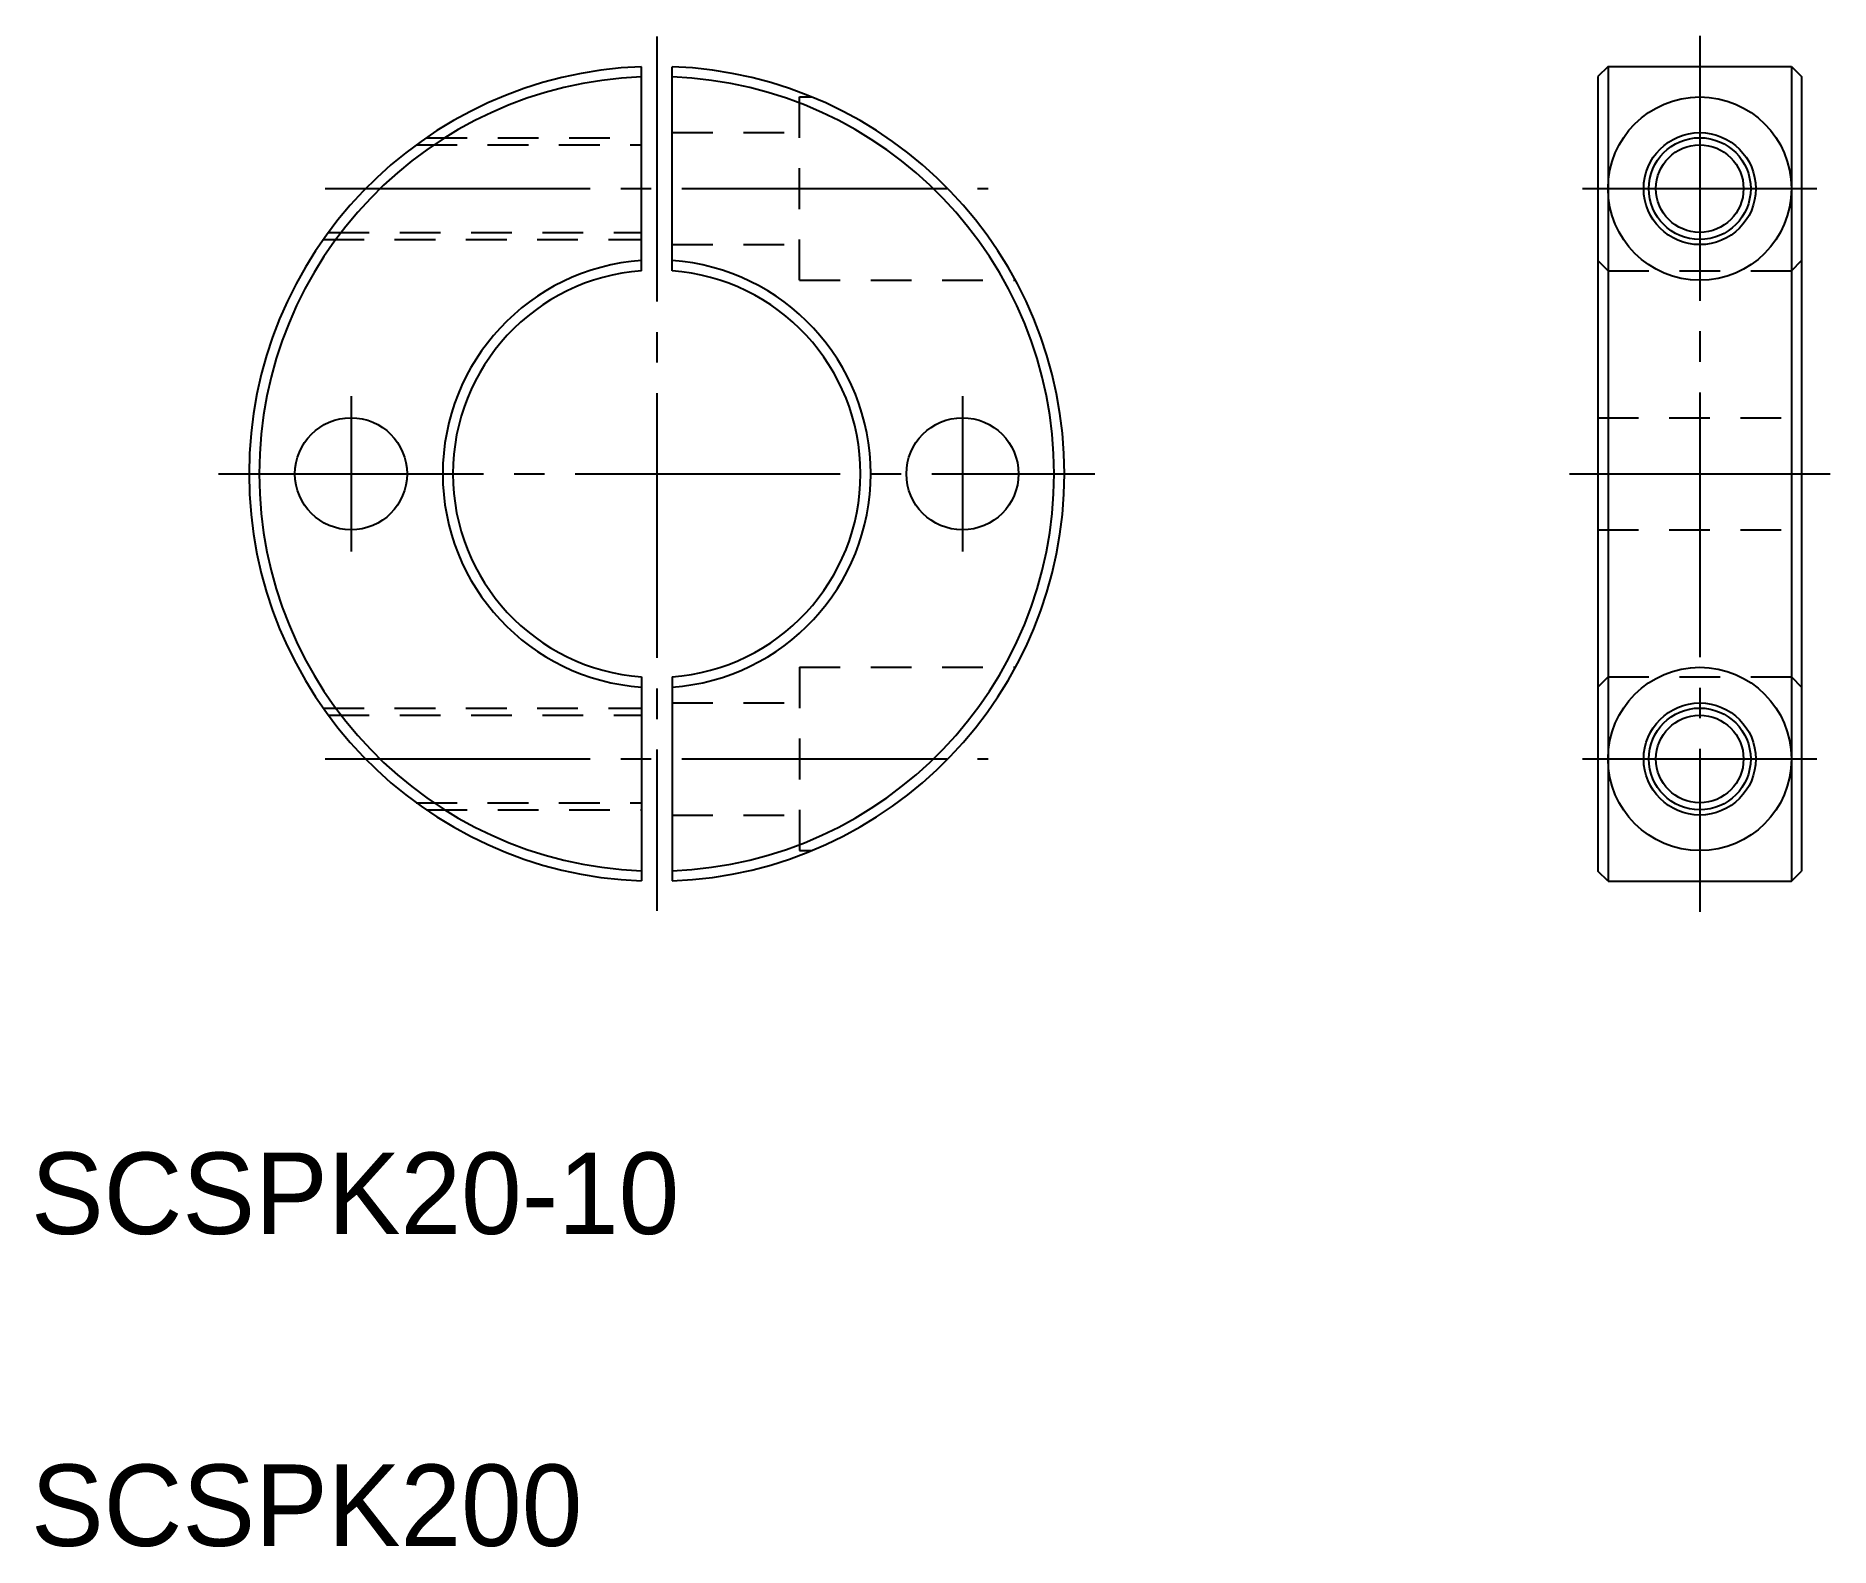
# Model space of a CAD drawing. Extents: x 63.4 to 151.5, y 163.1 to 237.3.
import ezdxf

# ---------------------------------------------------------------- set-up
doc = ezdxf.new("R2010")
doc.units = 0
doc.linetypes.add('CENTER', pattern=[17.5, 13, -1.5, 1.5, -1.5])
doc.linetypes.add('DASHED', pattern=[3.5, 2, -1.5])
doc.layers.get('0').update_dxf_attribs({"linetype": 'CONTINUOUS'})
doc.layers.add('CENTER', color=1, linetype='CENTER')

msp = doc.modelspace()

# ---------------------------------------------------------------- linework, layer by layer
at = {"color": 7, "linetype": 'CONTINUOUS'}
for p, q in [((93.146, 225.807), (93.146, 235.821)), ((94.646, 225.807), (94.646, 235.821)), ((140.573, 235.835), (140.073, 235.335)), ((140.073, 235.335), (140.073, 196.335)), ((140.573, 235.835), (149.573, 235.835)), ((140.573, 235.835), (140.573, 195.835)), ((149.573, 235.835), (149.573, 195.835)), ((149.573, 235.835), (150.073, 235.335)), ((150.073, 235.335), (150.073, 196.335)), ((93.146, 205.863), (93.146, 195.849)), ((94.646, 205.863), (94.646, 195.849)), ((140.573, 195.835), (140.073, 196.335)), ((149.573, 195.835), (150.073, 196.335)), ((140.573, 195.835), (149.573, 195.835))]:
    msp.add_line(p, q, dxfattribs=at)
at = {"color": 3, "linetype": 'DASHED'}
for p, q in [((100.896, 225.335), (100.896, 234.335)), ((100.896, 234.335), (101.496, 234.335)), ((94.646, 232.585), (100.896, 232.585)), ((82.099, 231.985), (93.146, 231.985)), ((82.594, 232.335), (93.146, 232.335)), ((77.533, 227.335), (93.146, 227.335)), ((77.785, 227.685), (93.146, 227.685)), ((94.646, 227.085), (100.896, 227.085)), ((140.073, 226.307), (140.573, 225.807)), ((149.573, 225.807), (150.073, 226.307)), ((140.573, 225.807), (149.573, 225.807)), ((100.896, 225.335), (111.496, 225.335)), ((140.073, 218.585), (150.073, 218.585)), ((140.073, 213.085), (150.073, 213.085)), ((100.896, 206.335), (111.496, 206.335)), ((100.896, 206.335), (100.896, 197.335)), ((140.073, 205.363), (140.573, 205.863)), ((140.573, 205.863), (149.573, 205.863)), ((149.573, 205.863), (150.073, 205.363)), ((77.533, 204.335), (93.146, 204.335)), ((94.646, 204.585), (100.896, 204.585)), ((77.785, 203.985), (93.146, 203.985)), ((82.099, 199.685), (93.146, 199.685)), ((82.594, 199.335), (93.146, 199.335)), ((94.646, 199.085), (100.896, 199.085)), ((100.896, 197.335), (101.496, 197.335))]:
    msp.add_line(p, q, dxfattribs=at)
for p, q in [((93.146, 203.359), (93.146, 203.36)), ((93.146, 200.856), (93.147, 200.856))]:
    msp.add_line(p, q)
for centre, radius in [((145.073, 229.835), 4.5), ((145.073, 229.835), 2.15), ((78.896, 215.835), 2.75), ((108.896, 215.835), 2.75), ((145.073, 201.835), 4.5), ((145.073, 201.835), 2.15)]:
    msp.add_circle(centre, radius)
at = {"color": 7, "linetype": 'CONTINUOUS'}
for centre in [(145.073, 229.835), (145.073, 201.835)]:
    msp.add_circle(centre, 2.75, dxfattribs=at)
at = {"color": 3, "linetype": 'CONTINUOUS'}
for centre in [(145.073, 229.835), (145.073, 201.835)]:
    msp.add_circle(centre, 2.5, dxfattribs=at)
at = {"color": 7, "linetype": 'CONTINUOUS'}
for radius, start, end in [(20, 92.14909, 267.8509), (19.5, 92.20423, 267.79576), (20, 272.1491, 87.8509), (19.5, 272.20423, 87.79577), (10.5, 94.09604, 265.90396), (10.5, 274.09604, 85.90396), (10, 94.30122, 265.69878), (10, 274.30122, 85.69878)]:
    msp.add_arc((93.896, 215.835), radius, start, end, dxfattribs=at)
at = {"layer": 'CENTER', "color": 1, "linetype": 'CENTER'}
for p, q in [((93.896, 237.296), (93.896, 194.374)), ((145.073, 237.335), (145.073, 194.335)), ((77.631, 229.835), (110.162, 229.835)), ((139.323, 229.835), (150.823, 229.835)), ((78.896, 219.651), (78.896, 212.018)), ((108.896, 219.651), (108.896, 212.018)), ((72.396, 215.835), (115.396, 215.835)), ((138.677, 215.835), (151.47, 215.835)), ((77.631, 201.835), (110.162, 201.835)), ((139.323, 201.835), (150.823, 201.835))]:
    msp.add_line(p, q, dxfattribs=at)

# ---------------------------------------------------------------- texts
for s, p in [('SCSPK20-10', (63.19, 178.515)), ('SCSPK200', (63.19, 163.2))]:
    msp.add_text(s, height=4).set_placement(p)

doc.saveas('drawing.dxf')
